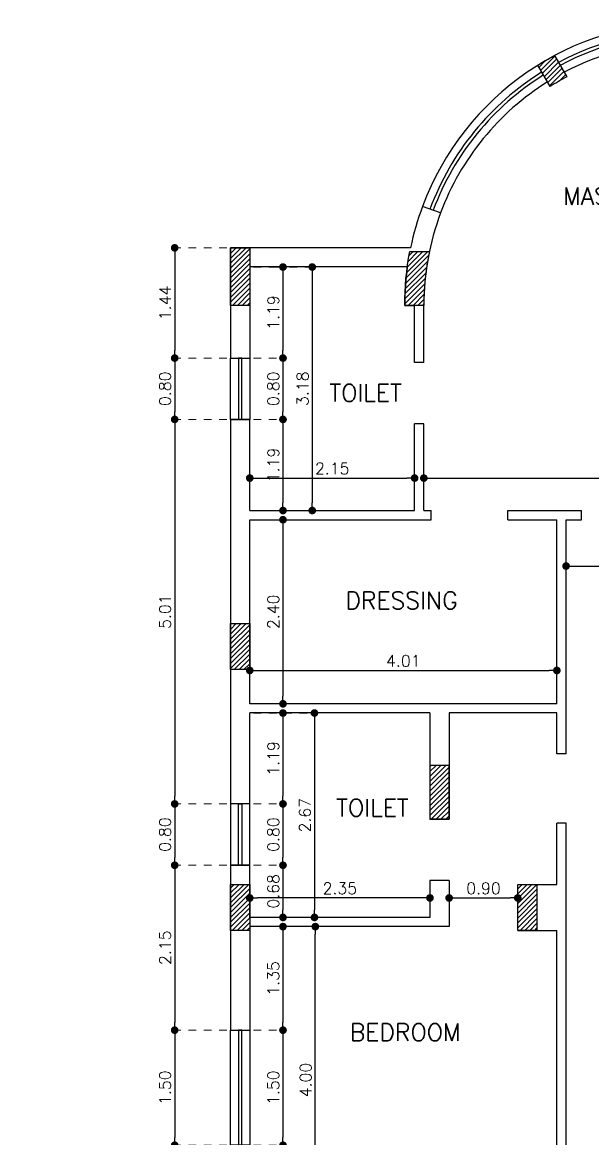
# Model space of a CAD drawing. Header units: metres. Extents: x 2217 to 2595, y -381 to -273.
# Drawn here: x 2298.46 to 2305.9, y -356.25 to -341.69 of the extents above; entities that cross this region are included whole.
import ezdxf

# ---------------------------------------------------------------- set-up
doc = ezdxf.new("R2010")
doc.units = ezdxf.units.M
doc.header["$LTSCALE"] = 0.5
doc.header["$MEASUREMENT"] = 0
doc.header["$PDMODE"] = 3
doc.header["$PDSIZE"] = -1
doc.linetypes.add('DOT2', pattern=[0.125, 0, -0.125])
for name, color, linetype in [('A-COL', 11, 'Continuous'), ('A-COLH', 1, 'Continuous'), ('A-EDM', 3, 'Continuous'), ('A-LVL', 4, 'Continuous'), ('A-WIN', 132, 'Continuous'), ('ceramic', 6, 'Continuous')]:
    doc.layers.add(name, color=color, linetype=linetype)
doc.layers.add('A-Wall', color=7, linetype='Continuous', lineweight=30)
doc.styles.add('ROMANS', font='romans.shx')
doc.dimstyles.new('dim50', dxfattribs={"dimscale": 50, "dimtxt": 0.003, "dimasz": 0.002, "dimexe": 0.001, "dimexo": 0.001, "dimgap": 0.001, "dimtad": 1, "dimzin": 0, "dimdsep": 46, "dimtxsty": 'ROMANS', "dimblk": 'DOT', "dimcen": 0, "dimclrd": 5, "dimclre": 1, "dimclrt": 7, "dimadec": 0, "dimazin": 0, "dimtfac": 1, "dimtix": 1, "dimtmove": 2, "dimatfit": 3, "dimldrblk": 'DTICK', "dimfxl": 1, "dimtolj": 1, "dimtzin": 0, "dimlwe": 20, "dimarcsym": 0})
pattern_1 = [(45, (-745.896474, -1998.83578), (-0.0318198052, 0.0318198052), [])]

# ---------------------------------------------------------------- blocks, each defined once
blk = doc.blocks.new('A$C2b1ffe9e')
at = {"layer": 'A-COLH', "ltscale": 0.5}
h = blk.add_hatch(dxfattribs=at)
h.set_pattern_fill('ANSI31', color=256, scale=0.36)
h.set_pattern_definition(pattern_1)
edge = h.paths.add_edge_path()
edge.add_arc((5.995, 12.289), 3.44, 117.9176, 122.0824)
edge.add_line((4.168, 15.204), (4.008, 15.481))
edge.add_arc((5.995, 12.289), 3.76, 118.0949, 121.9051, ccw=False)
edge.add_line((4.224, 15.606), (4.384, 15.329))
h = blk.add_hatch(dxfattribs=at)
h.set_pattern_fill('ANSI31', color=256, scale=0.36)
h.set_pattern_definition(pattern_1)
h.paths.add_polyline_path([(0, 13.1), (0.25, 13.1), (0.25, 12.35), (0, 12.35)])
h = blk.add_hatch(dxfattribs=at)
h.set_pattern_fill('ANSI31', color=256, scale=0.36)
h.set_pattern_definition(pattern_1)
edge = h.paths.add_edge_path()
edge.add_line((2.52, 12.35), (2.27, 12.35))
edge.add_arc((5.96, 12.35), 3.69, 169.0646, 180, ccw=False)
edge.add_line((2.337, 13.05), (2.592, 13.05))
edge.add_arc((5.96, 12.35), 3.44, 168.259, 180)
h = blk.add_hatch(dxfattribs=at)
h.set_pattern_fill('ANSI31', color=256, scale=0.36)
h.set_pattern_definition(pattern_1)
h.paths.add_polyline_path([(0, 8.2), (0.25, 8.2), (0.25, 7.6), (0, 7.6)])
h = blk.add_hatch(dxfattribs=at)
h.set_pattern_fill('ANSI31', color=256, scale=0.36)
h.set_pattern_definition(pattern_1)
h.paths.add_polyline_path([(2.85, 6.35), (2.6, 6.35), (2.6, 5.65), (2.85, 5.65)])
h = blk.add_hatch(dxfattribs=at)
h.set_pattern_fill('ANSI31', color=256, scale=0.36)
h.set_pattern_definition(pattern_1)
h.paths.add_polyline_path([(0, 4.8), (0.25, 4.8), (0.25, 4.2), (0, 4.2)])
h = blk.add_hatch(dxfattribs=at)
h.set_pattern_fill('ANSI31', color=256, scale=0.36)
h.set_pattern_definition(pattern_1)
h.paths.add_polyline_path([(3.745, 4.8), (3.995, 4.8), (3.995, 4.2), (3.745, 4.2)])
at = {"layer": 'A-COL', "ltscale": 0.5}
for points in [[(4.384, 15.329, 0.018175), (4.168, 15.204), (4.008, 15.481, -0.016627), (4.224, 15.606)], [(2.52, 12.35), (2.27, 12.35, -0.047751), (2.337, 13.05), (2.592, 13.05, 0.051275)]]:
    blk.add_lwpolyline(points, format="xyb", close=True, dxfattribs=at)
for points in [[(0, 13.1), (0.25, 13.1), (0.25, 12.35), (0, 12.35)], [(0, 8.2), (0.25, 8.2), (0.25, 7.6), (0, 7.6)], [(2.6, 5.65), (2.85, 5.65), (2.85, 5.8), (2.85, 6.35), (2.6, 6.35)], [(0, 4.8), (0.25, 4.8), (0.25, 4.2), (0, 4.2)], [(3.745, 4.8), (3.995, 4.8), (3.995, 4.2), (3.745, 4.2)]]:
    blk.add_lwpolyline(points, close=True, dxfattribs=at)
blk = doc.blocks.new('_Dot')
at = {"color": 0, "linetype": 'ByBlock', "lineweight": -2}
blk.add_line((-0.5, 0), (-1, 0), dxfattribs=at)
at = {"color": 0, "linetype": 'ByBlock', "const_width": 0.5}
blk.add_lwpolyline([(-0.25, 0, 1), (0.25, 0, 1)], format="xyb", close=True, dxfattribs=at)
blk = doc.blocks.new('*D164')
at = {"layer": 'A-EDM', "color": 1, "linetype": 'DOT2', "lineweight": 20, "ltscale": 0.5, "transparency": 16777216}
for p, q in [((2301.477, -351.882), (2301.91, -351.882)), ((2301.477, -352.682), (2301.91, -352.682))]:
    blk.add_line(p, q, dxfattribs=at)
at = {"layer": 'A-EDM', "color": 5, "lineweight": -2, "ltscale": 0.5, "transparency": 16777216}
blk.add_line((2301.86, -351.982), (2301.86, -352.582), dxfattribs=at)
at = {"layer": 'DEFPOINTS', "color": 0, "ltscale": 0.5, "transparency": 16777216}
for p in [(2301.427, -351.882), (2301.427, -352.682), (2301.86, -352.682)]:
    blk.add_point(p, dxfattribs=at)
at = {"layer": 'A-EDM', "color": 5, "lineweight": -2, "ltscale": 0.5, "transparency": 16777216, "xscale": 0.1, "yscale": 0.1, "zscale": 0.1}
for p, rotation in [((2301.86, -351.882), 90), ((2301.86, -352.682), 270)]:
    blk.add_blockref('_Dot', p, dxfattribs=dict(at, rotation=rotation))
at = {"layer": 'A-EDM', "color": 7, "ltscale": 0.5, "transparency": 16777216, "insert": (2301.735, -352.282), "char_height": 0.15, "attachment_point": 5, "rotation": 90, "style": 'ROMANS'}
blk.add_mtext('\\A1;0.80', dxfattribs=at)
blk = doc.blocks.new('DTICK')
for p, q in [((-1.21, 0), (1.21, 0)), ((0, 1.21), (0, -1.21))]:
    blk.add_line(p, q)
at = {"color": 3}
blk.add_line((-0.63, -0.63), (0.63, 0.63), dxfattribs=at)
blk = doc.blocks.new('*D165')
at = {"layer": 'A-EDM', "color": 1, "linetype": 'DOT2', "lineweight": 20, "ltscale": 0.5, "transparency": 16777216}
for p, q in [((2301.427, -353.312), (2301.427, -353.058)), ((2303.777, -353.312), (2303.777, -353.058))]:
    blk.add_line(p, q, dxfattribs=at)
at = {"layer": 'A-EDM', "color": 5, "lineweight": -2, "ltscale": 0.5, "transparency": 16777216}
blk.add_line((2303.677, -353.108), (2301.527, -353.108), dxfattribs=at)
at = {"layer": 'DEFPOINTS', "color": 0, "ltscale": 0.5, "transparency": 16777216}
for p in [(2301.427, -353.108), (2301.427, -353.362), (2303.777, -353.362)]:
    blk.add_point(p, dxfattribs=at)
at = {"layer": 'A-EDM', "color": 5, "lineweight": -2, "ltscale": 0.5, "transparency": 16777216, "xscale": 0.1, "yscale": 0.1, "zscale": 0.1, "rotation": 180}
blk.add_blockref('_Dot', (2301.427, -353.108), dxfattribs=at)
at = {"layer": 'A-EDM', "color": 5, "lineweight": -2, "ltscale": 0.5, "transparency": 16777216, "xscale": 0.1, "yscale": 0.1, "zscale": 0.1}
blk.add_blockref('_Dot', (2303.777, -353.108), dxfattribs=at)
at = {"layer": 'A-EDM', "color": 7, "ltscale": 0.5, "transparency": 16777216, "insert": (2302.602, -352.983), "char_height": 0.15, "attachment_point": 5, "style": 'ROMANS'}
blk.add_mtext('\\A1;2.35', dxfattribs=at)
blk = doc.blocks.new('*D166')
at = {"layer": 'A-EDM', "color": 5, "lineweight": -2, "ltscale": 0.5, "transparency": 16777216}
blk.add_line((2304.127, -353.108), (2304.822, -353.108), dxfattribs=at)
at = {"layer": 'DEFPOINTS', "color": 0, "ltscale": 0.5, "transparency": 16777216}
for p in [(2304.027, -353.108), (2304.922, -353.108), (2304.922, -353.108)]:
    blk.add_point(p, dxfattribs=at)
at = {"layer": 'A-EDM', "color": 5, "lineweight": -2, "ltscale": 0.5, "transparency": 16777216, "xscale": 0.1, "yscale": 0.1, "zscale": 0.1, "rotation": 180}
blk.add_blockref('_Dot', (2304.027, -353.108), dxfattribs=at)
at = {"layer": 'A-EDM', "color": 5, "lineweight": -2, "ltscale": 0.5, "transparency": 16777216, "xscale": 0.1, "yscale": 0.1, "zscale": 0.1}
blk.add_blockref('_Dot', (2304.922, -353.108), dxfattribs=at)
at = {"layer": 'A-EDM', "color": 7, "ltscale": 0.5, "transparency": 16777216, "insert": (2304.475, -352.983), "char_height": 0.15, "attachment_point": 5, "style": 'ROMANS'}
blk.add_mtext('\\A1;0.90', dxfattribs=at)
blk = doc.blocks.new('*D167')
at = {"layer": 'A-EDM', "color": 1, "linetype": 'DOT2', "lineweight": 20, "ltscale": 0.5, "transparency": 16777216}
for p, q in [((2301.477, -353.482), (2301.91, -353.482)), ((2301.477, -354.832), (2301.91, -354.832))]:
    blk.add_line(p, q, dxfattribs=at)
at = {"layer": 'A-EDM', "color": 5, "lineweight": -2, "ltscale": 0.5, "transparency": 16777216}
blk.add_line((2301.86, -353.582), (2301.86, -354.732), dxfattribs=at)
at = {"layer": 'DEFPOINTS', "color": 0, "ltscale": 0.5, "transparency": 16777216}
for p in [(2301.427, -353.482), (2301.427, -354.832), (2301.86, -354.832)]:
    blk.add_point(p, dxfattribs=at)
at = {"layer": 'A-EDM', "color": 5, "lineweight": -2, "ltscale": 0.5, "transparency": 16777216, "xscale": 0.1, "yscale": 0.1, "zscale": 0.1}
for p, rotation in [((2301.86, -353.482), 90), ((2301.86, -354.832), 270)]:
    blk.add_blockref('_Dot', p, dxfattribs=dict(at, rotation=rotation))
at = {"layer": 'A-EDM', "color": 7, "ltscale": 0.5, "transparency": 16777216, "insert": (2301.735, -354.157), "char_height": 0.15, "attachment_point": 5, "rotation": 90, "style": 'ROMANS'}
blk.add_mtext('\\A1;1.35', dxfattribs=at)
blk = doc.blocks.new('*D169')
at = {"layer": 'A-EDM', "color": 1, "linetype": 'DOT2', "lineweight": 20, "ltscale": 0.5, "transparency": 16777216}
for p, q in [((2301.477, -348.177), (2301.91, -348.177)), ((2301.477, -350.577), (2301.91, -350.577))]:
    blk.add_line(p, q, dxfattribs=at)
at = {"layer": 'A-EDM', "color": 5, "lineweight": -2, "ltscale": 0.5, "transparency": 16777216}
blk.add_line((2301.86, -348.277), (2301.86, -350.477), dxfattribs=at)
at = {"layer": 'DEFPOINTS', "color": 0, "ltscale": 0.5, "transparency": 16777216}
for p in [(2301.427, -348.177), (2301.427, -350.577), (2301.86, -350.577)]:
    blk.add_point(p, dxfattribs=at)
at = {"layer": 'A-EDM', "color": 5, "lineweight": -2, "ltscale": 0.5, "transparency": 16777216, "xscale": 0.1, "yscale": 0.1, "zscale": 0.1}
for p, rotation in [((2301.86, -348.177), 90), ((2301.86, -350.577), 270)]:
    blk.add_blockref('_Dot', p, dxfattribs=dict(at, rotation=rotation))
at = {"layer": 'A-EDM', "color": 7, "ltscale": 0.5, "transparency": 16777216, "insert": (2301.735, -349.377), "char_height": 0.15, "attachment_point": 5, "rotation": 90, "style": 'ROMANS'}
blk.add_mtext('\\A1;2.40', dxfattribs=at)
blk = doc.blocks.new('*D170')
at = {"layer": 'A-EDM', "color": 1, "linetype": 'DOT2', "lineweight": 20, "ltscale": 0.5, "transparency": 16777216}
for p, q in [((2301.477, -344.882), (2301.91, -344.882)), ((2301.477, -346.069), (2301.91, -346.069))]:
    blk.add_line(p, q, dxfattribs=at)
at = {"layer": 'A-EDM', "color": 5, "lineweight": -2, "ltscale": 0.5, "transparency": 16777216}
blk.add_line((2301.86, -344.982), (2301.86, -345.969), dxfattribs=at)
at = {"layer": 'DEFPOINTS', "color": 0, "ltscale": 0.5, "transparency": 16777216}
for p in [(2301.427, -344.882), (2301.427, -346.069), (2301.86, -346.069)]:
    blk.add_point(p, dxfattribs=at)
at = {"layer": 'A-EDM', "color": 5, "lineweight": -2, "ltscale": 0.5, "transparency": 16777216, "xscale": 0.1, "yscale": 0.1, "zscale": 0.1}
for p, rotation in [((2301.86, -344.882), 90), ((2301.86, -346.069), 270)]:
    blk.add_blockref('_Dot', p, dxfattribs=dict(at, rotation=rotation))
at = {"layer": 'A-EDM', "color": 7, "ltscale": 0.5, "transparency": 16777216, "insert": (2301.735, -345.475), "char_height": 0.15, "attachment_point": 5, "rotation": 90, "style": 'ROMANS'}
blk.add_mtext('\\A1;1.19', dxfattribs=at)
blk = doc.blocks.new('*D171')
at = {"layer": 'A-EDM', "color": 1, "linetype": 'DOT2', "lineweight": 20, "ltscale": 0.5, "transparency": 16777216}
for p, q in [((2301.427, -348.007), (2301.427, -347.584)), ((2303.577, -348.007), (2303.577, -347.584))]:
    blk.add_line(p, q, dxfattribs=at)
at = {"layer": 'A-EDM', "color": 5, "lineweight": -2, "ltscale": 0.5, "transparency": 16777216}
blk.add_line((2301.527, -347.634), (2303.477, -347.634), dxfattribs=at)
at = {"layer": 'DEFPOINTS', "color": 0, "ltscale": 0.5, "transparency": 16777216}
for p in [(2303.577, -347.634), (2301.427, -348.057), (2303.577, -348.057)]:
    blk.add_point(p, dxfattribs=at)
at = {"layer": 'A-EDM', "color": 5, "lineweight": -2, "ltscale": 0.5, "transparency": 16777216, "xscale": 0.1, "yscale": 0.1, "zscale": 0.1, "rotation": 180}
blk.add_blockref('_Dot', (2301.427, -347.634), dxfattribs=at)
at = {"layer": 'A-EDM', "color": 5, "lineweight": -2, "ltscale": 0.5, "transparency": 16777216, "xscale": 0.1, "yscale": 0.1, "zscale": 0.1}
blk.add_blockref('_Dot', (2303.577, -347.634), dxfattribs=at)
at = {"layer": 'A-EDM', "color": 7, "ltscale": 0.5, "transparency": 16777216, "insert": (2302.502, -347.509), "char_height": 0.15, "attachment_point": 5, "style": 'ROMANS'}
blk.add_mtext('\\A1;2.15', dxfattribs=at)
blk = doc.blocks.new('*D175')
at = {"layer": 'A-EDM', "color": 1, "linetype": 'DOT2', "lineweight": 20, "ltscale": 0.5, "transparency": 16777216}
for p, q in [((2301.427, -350.527), (2301.427, -350.092)), ((2305.432, -350.527), (2305.432, -350.092))]:
    blk.add_line(p, q, dxfattribs=at)
at = {"layer": 'A-EDM', "color": 5, "lineweight": -2, "ltscale": 0.5, "transparency": 16777216}
blk.add_line((2301.527, -350.142), (2305.332, -350.142), dxfattribs=at)
at = {"layer": 'DEFPOINTS', "color": 0, "ltscale": 0.5, "transparency": 16777216}
for p in [(2305.432, -350.142), (2301.427, -350.577), (2305.432, -350.577)]:
    blk.add_point(p, dxfattribs=at)
at = {"layer": 'A-EDM', "color": 5, "lineweight": -2, "ltscale": 0.5, "transparency": 16777216, "xscale": 0.1, "yscale": 0.1, "zscale": 0.1, "rotation": 180}
blk.add_blockref('_Dot', (2301.427, -350.142), dxfattribs=at)
at = {"layer": 'A-EDM', "color": 5, "lineweight": -2, "ltscale": 0.5, "transparency": 16777216, "xscale": 0.1, "yscale": 0.1, "zscale": 0.1}
blk.add_blockref('_Dot', (2305.432, -350.142), dxfattribs=at)
at = {"layer": 'A-EDM', "color": 7, "ltscale": 0.5, "transparency": 16777216, "insert": (2303.43, -350.017), "char_height": 0.15, "attachment_point": 5, "style": 'ROMANS'}
blk.add_mtext('\\A1;4.01', dxfattribs=at)
blk = doc.blocks.new('*D176')
at = {"layer": 'A-EDM', "color": 1, "linetype": 'DOT2', "lineweight": 20, "ltscale": 0.5, "transparency": 16777216}
for p, q in [((2301.477, -350.697), (2301.91, -350.697)), ((2301.477, -351.882), (2301.91, -351.882))]:
    blk.add_line(p, q, dxfattribs=at)
at = {"layer": 'A-EDM', "color": 5, "lineweight": -2, "ltscale": 0.5, "transparency": 16777216}
blk.add_line((2301.86, -350.797), (2301.86, -351.782), dxfattribs=at)
at = {"layer": 'DEFPOINTS', "color": 0, "ltscale": 0.5, "transparency": 16777216}
for p in [(2301.427, -350.697), (2301.427, -351.882), (2301.86, -351.882)]:
    blk.add_point(p, dxfattribs=at)
at = {"layer": 'A-EDM', "color": 5, "lineweight": -2, "ltscale": 0.5, "transparency": 16777216, "xscale": 0.1, "yscale": 0.1, "zscale": 0.1}
for p, rotation in [((2301.86, -350.697), 90), ((2301.86, -351.882), 270)]:
    blk.add_blockref('_Dot', p, dxfattribs=dict(at, rotation=rotation))
at = {"layer": 'A-EDM', "color": 7, "ltscale": 0.5, "transparency": 16777216, "insert": (2301.735, -351.289), "char_height": 0.15, "attachment_point": 5, "rotation": 90, "style": 'ROMANS'}
blk.add_mtext('\\A1;1.19', dxfattribs=at)
blk = doc.blocks.new('*D177')
at = {"layer": 'A-EDM', "color": 1, "linetype": 'DOT2', "lineweight": 20, "ltscale": 0.5, "transparency": 16777216}
for p, q in [((2301.477, -352.682), (2301.91, -352.682)), ((2301.477, -353.362), (2301.91, -353.362))]:
    blk.add_line(p, q, dxfattribs=at)
at = {"layer": 'A-EDM', "color": 5, "lineweight": -2, "ltscale": 0.5, "transparency": 16777216}
blk.add_line((2301.86, -352.782), (2301.86, -353.262), dxfattribs=at)
at = {"layer": 'DEFPOINTS', "color": 0, "ltscale": 0.5, "transparency": 16777216}
for p in [(2301.427, -352.682), (2301.427, -353.362), (2301.86, -353.362)]:
    blk.add_point(p, dxfattribs=at)
at = {"layer": 'A-EDM', "color": 5, "lineweight": -2, "ltscale": 0.5, "transparency": 16777216, "xscale": 0.1, "yscale": 0.1, "zscale": 0.1}
for p, rotation in [((2301.86, -352.682), 90), ((2301.86, -353.362), 270)]:
    blk.add_blockref('_Dot', p, dxfattribs=dict(at, rotation=rotation))
at = {"layer": 'A-EDM', "color": 7, "ltscale": 0.5, "transparency": 16777216, "insert": (2301.735, -353.022), "char_height": 0.15, "attachment_point": 5, "rotation": 90, "style": 'ROMANS'}
blk.add_mtext('\\A1;0.68', dxfattribs=at)
blk = doc.blocks.new('*D178')
at = {"layer": 'A-EDM', "color": 1, "linetype": 'DOT2', "lineweight": 20, "ltscale": 0.5, "transparency": 16777216}
for p, q in [((2301.477, -350.697), (2302.321, -350.697)), ((2301.477, -353.362), (2302.321, -353.362))]:
    blk.add_line(p, q, dxfattribs=at)
at = {"layer": 'A-EDM', "color": 5, "lineweight": -2, "ltscale": 0.5, "transparency": 16777216}
blk.add_line((2302.271, -350.797), (2302.271, -353.262), dxfattribs=at)
at = {"layer": 'DEFPOINTS', "color": 0, "ltscale": 0.5, "transparency": 16777216}
for p in [(2301.427, -350.697), (2301.427, -353.362), (2302.271, -353.362)]:
    blk.add_point(p, dxfattribs=at)
at = {"layer": 'A-EDM', "color": 5, "lineweight": -2, "ltscale": 0.5, "transparency": 16777216, "xscale": 0.1, "yscale": 0.1, "zscale": 0.1}
for p, rotation in [((2302.271, -350.697), 90), ((2302.271, -353.362), 270)]:
    blk.add_blockref('_Dot', p, dxfattribs=dict(at, rotation=rotation))
at = {"layer": 'A-EDM', "color": 7, "ltscale": 0.5, "transparency": 16777216, "insert": (2302.146, -352.029), "char_height": 0.15, "attachment_point": 5, "rotation": 90, "style": 'ROMANS'}
blk.add_mtext('\\A1;2.67', dxfattribs=at)
blk = doc.blocks.new('*D179')
at = {"layer": 'A-EDM', "color": 1, "linetype": 'DOT2', "lineweight": 20, "ltscale": 0.5, "transparency": 16777216}
for p, q in [((2301.477, -346.069), (2301.91, -346.069)), ((2301.477, -346.869), (2301.91, -346.869))]:
    blk.add_line(p, q, dxfattribs=at)
at = {"layer": 'A-EDM', "color": 5, "lineweight": -2, "ltscale": 0.5, "transparency": 16777216}
blk.add_line((2301.86, -346.169), (2301.86, -346.769), dxfattribs=at)
at = {"layer": 'DEFPOINTS', "color": 0, "ltscale": 0.5, "transparency": 16777216}
for p in [(2301.427, -346.069), (2301.427, -346.869), (2301.86, -346.869)]:
    blk.add_point(p, dxfattribs=at)
at = {"layer": 'A-EDM', "color": 5, "lineweight": -2, "ltscale": 0.5, "transparency": 16777216, "xscale": 0.1, "yscale": 0.1, "zscale": 0.1}
for p, rotation in [((2301.86, -346.069), 90), ((2301.86, -346.869), 270)]:
    blk.add_blockref('_Dot', p, dxfattribs=dict(at, rotation=rotation))
at = {"layer": 'A-EDM', "color": 7, "ltscale": 0.5, "transparency": 16777216, "insert": (2301.735, -346.469), "char_height": 0.15, "attachment_point": 5, "rotation": 90, "style": 'ROMANS'}
blk.add_mtext('\\A1;0.80', dxfattribs=at)
blk = doc.blocks.new('*D180')
at = {"layer": 'A-EDM', "color": 1, "linetype": 'DOT2', "lineweight": 20, "ltscale": 0.5, "transparency": 16777216}
for p, q in [((2301.477, -346.869), (2301.91, -346.869)), ((2301.477, -348.057), (2301.91, -348.057))]:
    blk.add_line(p, q, dxfattribs=at)
at = {"layer": 'A-EDM', "color": 5, "lineweight": -2, "ltscale": 0.5, "transparency": 16777216}
blk.add_line((2301.86, -346.969), (2301.86, -347.957), dxfattribs=at)
at = {"layer": 'DEFPOINTS', "color": 0, "ltscale": 0.5, "transparency": 16777216}
for p in [(2301.427, -346.869), (2301.427, -348.057), (2301.86, -348.057)]:
    blk.add_point(p, dxfattribs=at)
at = {"layer": 'A-EDM', "color": 5, "lineweight": -2, "ltscale": 0.5, "transparency": 16777216, "xscale": 0.1, "yscale": 0.1, "zscale": 0.1}
for p, rotation in [((2301.86, -346.869), 90), ((2301.86, -348.057), 270)]:
    blk.add_blockref('_Dot', p, dxfattribs=dict(at, rotation=rotation))
at = {"layer": 'A-EDM', "color": 7, "ltscale": 0.5, "transparency": 16777216, "insert": (2301.735, -347.463), "char_height": 0.15, "attachment_point": 5, "rotation": 90, "style": 'ROMANS'}
blk.add_mtext('\\A1;1.19', dxfattribs=at)
blk = doc.blocks.new('*D181')
at = {"layer": 'A-EDM', "color": 1, "linetype": 'DOT2', "lineweight": 20, "ltscale": 0.5, "transparency": 16777216}
for p, q in [((2301.744, -344.882), (2302.292, -344.882)), ((2301.744, -348.057), (2302.292, -348.057))]:
    blk.add_line(p, q, dxfattribs=at)
at = {"layer": 'A-EDM', "color": 5, "lineweight": -2, "ltscale": 0.5, "transparency": 16777216}
blk.add_line((2302.242, -344.982), (2302.242, -347.957), dxfattribs=at)
at = {"layer": 'DEFPOINTS', "color": 0, "ltscale": 0.5, "transparency": 16777216}
for p in [(2301.694, -344.882), (2301.694, -348.057), (2302.242, -348.057)]:
    blk.add_point(p, dxfattribs=at)
at = {"layer": 'A-EDM', "color": 5, "lineweight": -2, "ltscale": 0.5, "transparency": 16777216, "xscale": 0.1, "yscale": 0.1, "zscale": 0.1}
for p, rotation in [((2302.242, -344.882), 90), ((2302.242, -348.057), 270)]:
    blk.add_blockref('_Dot', p, dxfattribs=dict(at, rotation=rotation))
at = {"layer": 'A-EDM', "color": 7, "ltscale": 0.5, "transparency": 16777216, "insert": (2302.117, -346.469), "char_height": 0.15, "attachment_point": 5, "rotation": 90, "style": 'ROMANS'}
blk.add_mtext('\\A1;3.18', dxfattribs=at)
blk = doc.blocks.new('*D182')
at = {"layer": 'A-EDM', "color": 1, "linetype": 'DOT2', "lineweight": 20, "ltscale": 0.5, "transparency": 16777216}
for p, q in [((2301.477, -354.832), (2301.91, -354.832)), ((2301.477, -356.332), (2301.91, -356.332))]:
    blk.add_line(p, q, dxfattribs=at)
at = {"layer": 'A-EDM', "color": 5, "lineweight": -2, "ltscale": 0.5, "transparency": 16777216}
blk.add_line((2301.86, -354.932), (2301.86, -356.232), dxfattribs=at)
at = {"layer": 'DEFPOINTS', "color": 0, "ltscale": 0.5, "transparency": 16777216}
for p in [(2301.427, -354.832), (2301.427, -356.332), (2301.86, -356.332)]:
    blk.add_point(p, dxfattribs=at)
at = {"layer": 'A-EDM', "color": 5, "lineweight": -2, "ltscale": 0.5, "transparency": 16777216, "xscale": 0.1, "yscale": 0.1, "zscale": 0.1}
for p, rotation in [((2301.86, -354.832), 90), ((2301.86, -356.332), 270)]:
    blk.add_blockref('_Dot', p, dxfattribs=dict(at, rotation=rotation))
at = {"layer": 'A-EDM', "color": 7, "ltscale": 0.5, "transparency": 16777216, "insert": (2301.735, -355.582), "char_height": 0.15, "attachment_point": 5, "rotation": 90, "style": 'ROMANS'}
blk.add_mtext('\\A1;1.50', dxfattribs=at)
blk = doc.blocks.new('*D184')
at = {"layer": 'A-EDM', "color": 5, "lineweight": -2, "ltscale": 0.5, "transparency": 16777216}
blk.add_line((2302.282, -357.382), (2302.282, -353.582), dxfattribs=at)
at = {"layer": 'DEFPOINTS', "color": 0, "ltscale": 0.5, "transparency": 16777216}
for p in [(2302.282, -353.482), (2302.282, -353.482), (2302.282, -357.482)]:
    blk.add_point(p, dxfattribs=at)
at = {"layer": 'A-EDM', "color": 5, "lineweight": -2, "ltscale": 0.5, "transparency": 16777216, "xscale": 0.1, "yscale": 0.1, "zscale": 0.1}
for p, rotation in [((2302.282, -353.482), 90), ((2302.282, -357.482), 270)]:
    blk.add_blockref('_Dot', p, dxfattribs=dict(at, rotation=rotation))
at = {"layer": 'A-EDM', "color": 7, "ltscale": 0.5, "transparency": 16777216, "insert": (2302.157, -355.482), "char_height": 0.15, "attachment_point": 5, "rotation": 90, "style": 'ROMANS'}
blk.add_mtext('\\A1;4.00', dxfattribs=at)
blk = doc.blocks.new('*D190')
at = {"layer": 'A-EDM', "color": 1, "linetype": 'DOT2', "lineweight": 20, "ltscale": 0.5, "transparency": 16777216}
for p, q in [((2303.697, -347.541), (2303.697, -347.684)), ((2313.057, -347.541), (2313.057, -347.684))]:
    blk.add_line(p, q, dxfattribs=at)
at = {"layer": 'A-EDM', "color": 5, "lineweight": -2, "ltscale": 0.5, "transparency": 16777216}
blk.add_line((2303.797, -347.634), (2312.957, -347.634), dxfattribs=at)
at = {"layer": 'DEFPOINTS', "color": 0, "ltscale": 0.5, "transparency": 16777216}
for p in [(2303.697, -347.491), (2313.057, -347.491), (2313.057, -347.634)]:
    blk.add_point(p, dxfattribs=at)
at = {"layer": 'A-EDM', "color": 5, "lineweight": -2, "ltscale": 0.5, "transparency": 16777216, "xscale": 0.1, "yscale": 0.1, "zscale": 0.1, "rotation": 180}
blk.add_blockref('_Dot', (2303.697, -347.634), dxfattribs=at)
at = {"layer": 'A-EDM', "color": 5, "lineweight": -2, "ltscale": 0.5, "transparency": 16777216, "xscale": 0.1, "yscale": 0.1, "zscale": 0.1}
blk.add_blockref('_Dot', (2313.057, -347.634), dxfattribs=at)
at = {"layer": 'A-EDM', "color": 7, "ltscale": 0.5, "transparency": 16777216, "insert": (2308.377, -347.509), "char_height": 0.15, "attachment_point": 5, "style": 'ROMANS'}
blk.add_mtext('\\A1;9.36', dxfattribs=at)
blk = doc.blocks.new('*D191')
at = {"layer": 'A-EDM', "color": 1, "linetype": 'DOT2', "lineweight": 20, "ltscale": 0.5, "transparency": 16777216}
for p, q in [((2301.127, -344.632), (2300.398, -344.632)), ((2301.127, -346.069), (2300.398, -346.069))]:
    blk.add_line(p, q, dxfattribs=at)
at = {"layer": 'A-EDM', "color": 5, "lineweight": -2, "ltscale": 0.5, "transparency": 16777216}
blk.add_line((2300.448, -344.732), (2300.448, -345.969), dxfattribs=at)
at = {"layer": 'DEFPOINTS', "color": 0, "ltscale": 0.5, "transparency": 16777216}
for p in [(2301.177, -344.632), (2300.448, -346.069), (2301.177, -346.069)]:
    blk.add_point(p, dxfattribs=at)
at = {"layer": 'A-EDM', "color": 5, "lineweight": -2, "ltscale": 0.5, "transparency": 16777216, "xscale": 0.1, "yscale": 0.1, "zscale": 0.1}
for p, rotation in [((2300.448, -344.632), 90), ((2300.448, -346.069), 270)]:
    blk.add_blockref('_Dot', p, dxfattribs=dict(at, rotation=rotation))
at = {"layer": 'A-EDM', "color": 7, "ltscale": 0.5, "transparency": 16777216, "insert": (2300.323, -345.35), "char_height": 0.15, "attachment_point": 5, "rotation": 90, "style": 'ROMANS'}
blk.add_mtext('\\A1;1.44', dxfattribs=at)
blk = doc.blocks.new('*D192')
at = {"layer": 'A-EDM', "color": 1, "linetype": 'DOT2', "lineweight": 20, "ltscale": 0.5, "transparency": 16777216}
for p, q in [((2301.127, -346.069), (2300.398, -346.069)), ((2301.127, -346.869), (2300.398, -346.869))]:
    blk.add_line(p, q, dxfattribs=at)
at = {"layer": 'A-EDM', "color": 5, "lineweight": -2, "ltscale": 0.5, "transparency": 16777216}
blk.add_line((2300.448, -346.169), (2300.448, -346.769), dxfattribs=at)
at = {"layer": 'DEFPOINTS', "color": 0, "ltscale": 0.5, "transparency": 16777216}
for p in [(2301.177, -346.069), (2300.448, -346.869), (2301.177, -346.869)]:
    blk.add_point(p, dxfattribs=at)
at = {"layer": 'A-EDM', "color": 5, "lineweight": -2, "ltscale": 0.5, "transparency": 16777216, "xscale": 0.1, "yscale": 0.1, "zscale": 0.1}
for p, rotation in [((2300.448, -346.069), 90), ((2300.448, -346.869), 270)]:
    blk.add_blockref('_Dot', p, dxfattribs=dict(at, rotation=rotation))
at = {"layer": 'A-EDM', "color": 7, "ltscale": 0.5, "transparency": 16777216, "insert": (2300.323, -346.469), "char_height": 0.15, "attachment_point": 5, "rotation": 90, "style": 'ROMANS'}
blk.add_mtext('\\A1;0.80', dxfattribs=at)
blk = doc.blocks.new('*D193')
at = {"layer": 'A-EDM', "color": 1, "linetype": 'DOT2', "lineweight": 20, "ltscale": 0.5, "transparency": 16777216}
for p, q in [((2301.127, -346.869), (2300.398, -346.869)), ((2301.127, -351.882), (2300.398, -351.882))]:
    blk.add_line(p, q, dxfattribs=at)
at = {"layer": 'A-EDM', "color": 5, "lineweight": -2, "ltscale": 0.5, "transparency": 16777216}
blk.add_line((2300.448, -346.969), (2300.448, -351.782), dxfattribs=at)
at = {"layer": 'DEFPOINTS', "color": 0, "ltscale": 0.5, "transparency": 16777216}
for p in [(2301.177, -346.869), (2300.448, -351.882), (2301.177, -351.882)]:
    blk.add_point(p, dxfattribs=at)
at = {"layer": 'A-EDM', "color": 5, "lineweight": -2, "ltscale": 0.5, "transparency": 16777216, "xscale": 0.1, "yscale": 0.1, "zscale": 0.1}
for p, rotation in [((2300.448, -346.869), 90), ((2300.448, -351.882), 270)]:
    blk.add_blockref('_Dot', p, dxfattribs=dict(at, rotation=rotation))
at = {"layer": 'A-EDM', "color": 7, "ltscale": 0.5, "transparency": 16777216, "insert": (2300.323, -349.375), "char_height": 0.15, "attachment_point": 5, "rotation": 90, "style": 'ROMANS'}
blk.add_mtext('\\A1;5.01', dxfattribs=at)
blk = doc.blocks.new('*D194')
at = {"layer": 'A-EDM', "color": 1, "linetype": 'DOT2', "lineweight": 20, "ltscale": 0.5, "transparency": 16777216}
for p, q in [((2301.127, -351.882), (2300.398, -351.882)), ((2301.127, -352.682), (2300.398, -352.682))]:
    blk.add_line(p, q, dxfattribs=at)
at = {"layer": 'A-EDM', "color": 5, "lineweight": -2, "ltscale": 0.5, "transparency": 16777216}
blk.add_line((2300.448, -351.982), (2300.448, -352.582), dxfattribs=at)
at = {"layer": 'DEFPOINTS', "color": 0, "ltscale": 0.5, "transparency": 16777216}
for p in [(2301.177, -351.882), (2300.448, -352.682), (2301.177, -352.682)]:
    blk.add_point(p, dxfattribs=at)
at = {"layer": 'A-EDM', "color": 5, "lineweight": -2, "ltscale": 0.5, "transparency": 16777216, "xscale": 0.1, "yscale": 0.1, "zscale": 0.1}
for p, rotation in [((2300.448, -351.882), 90), ((2300.448, -352.682), 270)]:
    blk.add_blockref('_Dot', p, dxfattribs=dict(at, rotation=rotation))
at = {"layer": 'A-EDM', "color": 7, "ltscale": 0.5, "transparency": 16777216, "insert": (2300.323, -352.282), "char_height": 0.15, "attachment_point": 5, "rotation": 90, "style": 'ROMANS'}
blk.add_mtext('\\A1;0.80', dxfattribs=at)
blk = doc.blocks.new('*D195')
at = {"layer": 'A-EDM', "color": 1, "linetype": 'DOT2', "lineweight": 20, "ltscale": 0.5, "transparency": 16777216}
for p, q in [((2301.127, -352.682), (2300.398, -352.682)), ((2301.127, -354.832), (2300.398, -354.832))]:
    blk.add_line(p, q, dxfattribs=at)
at = {"layer": 'A-EDM', "color": 5, "lineweight": -2, "ltscale": 0.5, "transparency": 16777216}
blk.add_line((2300.448, -352.782), (2300.448, -354.732), dxfattribs=at)
at = {"layer": 'DEFPOINTS', "color": 0, "ltscale": 0.5, "transparency": 16777216}
for p in [(2301.177, -352.682), (2300.448, -354.832), (2301.177, -354.832)]:
    blk.add_point(p, dxfattribs=at)
at = {"layer": 'A-EDM', "color": 5, "lineweight": -2, "ltscale": 0.5, "transparency": 16777216, "xscale": 0.1, "yscale": 0.1, "zscale": 0.1}
for p, rotation in [((2300.448, -352.682), 90), ((2300.448, -354.832), 270)]:
    blk.add_blockref('_Dot', p, dxfattribs=dict(at, rotation=rotation))
at = {"layer": 'A-EDM', "color": 7, "ltscale": 0.5, "transparency": 16777216, "insert": (2300.323, -353.757), "char_height": 0.15, "attachment_point": 5, "rotation": 90, "style": 'ROMANS'}
blk.add_mtext('\\A1;2.15', dxfattribs=at)
blk = doc.blocks.new('*D196')
at = {"layer": 'A-EDM', "color": 1, "linetype": 'DOT2', "lineweight": 20, "ltscale": 0.5, "transparency": 16777216}
for p, q in [((2301.127, -354.832), (2300.398, -354.832)), ((2301.127, -356.332), (2300.398, -356.332))]:
    blk.add_line(p, q, dxfattribs=at)
at = {"layer": 'A-EDM', "color": 5, "lineweight": -2, "ltscale": 0.5, "transparency": 16777216}
blk.add_line((2300.448, -354.932), (2300.448, -356.232), dxfattribs=at)
at = {"layer": 'DEFPOINTS', "color": 0, "ltscale": 0.5, "transparency": 16777216}
for p in [(2301.177, -354.832), (2300.448, -356.332), (2301.177, -356.332)]:
    blk.add_point(p, dxfattribs=at)
at = {"layer": 'A-EDM', "color": 5, "lineweight": -2, "ltscale": 0.5, "transparency": 16777216, "xscale": 0.1, "yscale": 0.1, "zscale": 0.1}
for p, rotation in [((2300.448, -354.832), 90), ((2300.448, -356.332), 270)]:
    blk.add_blockref('_Dot', p, dxfattribs=dict(at, rotation=rotation))
at = {"layer": 'A-EDM', "color": 7, "ltscale": 0.5, "transparency": 16777216, "insert": (2300.323, -355.582), "char_height": 0.15, "attachment_point": 5, "rotation": 90, "style": 'ROMANS'}
blk.add_mtext('\\A1;1.50', dxfattribs=at)
blk = doc.blocks.new('*D204')
at = {"layer": 'A-EDM', "color": 1, "linetype": 'DOT2', "lineweight": 20, "ltscale": 0.5, "transparency": 16777216}
for p, q in [((2305.552, -348.227), (2305.552, -348.831)), ((2313.057, -348.227), (2313.057, -348.831))]:
    blk.add_line(p, q, dxfattribs=at)
at = {"layer": 'A-EDM', "color": 5, "lineweight": -2, "ltscale": 0.5, "transparency": 16777216}
blk.add_line((2305.652, -348.781), (2312.957, -348.781), dxfattribs=at)
at = {"layer": 'DEFPOINTS', "color": 0, "ltscale": 0.5, "transparency": 16777216}
for p in [(2305.552, -348.177), (2313.057, -348.177), (2313.057, -348.781)]:
    blk.add_point(p, dxfattribs=at)
at = {"layer": 'A-EDM', "color": 5, "lineweight": -2, "ltscale": 0.5, "transparency": 16777216, "xscale": 0.1, "yscale": 0.1, "zscale": 0.1, "rotation": 180}
blk.add_blockref('_Dot', (2305.552, -348.781), dxfattribs=at)
at = {"layer": 'A-EDM', "color": 5, "lineweight": -2, "ltscale": 0.5, "transparency": 16777216, "xscale": 0.1, "yscale": 0.1, "zscale": 0.1}
blk.add_blockref('_Dot', (2313.057, -348.781), dxfattribs=at)
at = {"layer": 'A-EDM', "color": 7, "ltscale": 0.5, "transparency": 16777216, "insert": (2309.305, -348.656), "char_height": 0.15, "attachment_point": 5, "style": 'ROMANS'}
blk.add_mtext('\\A1;7.51', dxfattribs=at)
blk = doc.blocks.new('*D318')
at = {"layer": 'ceramic', "color": 1, "linetype": 'DOT2', "lineweight": 20, "ltscale": 0.5, "transparency": 16777216}
for p, q in [((2574.955, -348.554), (2574.953, -348.551)), ((2570.931, -352.655), (2570.928, -352.653)), ((2281.34, -354.884), (2281.075, -354.884)), ((2281.34, -356.162), (2281.075, -356.162))]:
    blk.add_line(p, q, dxfattribs=at)
at = {"layer": 'ceramic', "color": 5, "lineweight": -2, "ltscale": 0.5, "transparency": 16777216}
for p, q in [((2571.034, -352.616), (2574.918, -348.658)), ((2281.125, -354.984), (2281.125, -356.062))]:
    blk.add_line(p, q, dxfattribs=at)
at = {"layer": 'DEFPOINTS', "color": 0, "ltscale": 0.5, "transparency": 16777216}
for p in [(2574.988, -348.586), (2574.991, -348.589), (2570.966, -352.69), (2281.39, -354.884), (2281.125, -356.162), (2281.39, -356.162)]:
    blk.add_point(p, dxfattribs=at)
at = {"layer": 'ceramic', "color": 5, "lineweight": -2, "ltscale": 0.5, "transparency": 16777216, "xscale": 0.1, "yscale": 0.1, "zscale": 0.1}
for p, rotation in [((2574.988, -348.586), 45.54088658833057), ((2570.964, -352.688), 225.5408865883306), ((2281.125, -354.884), 90), ((2281.125, -356.162), 270)]:
    blk.add_blockref('_Dot', p, dxfattribs=dict(at, rotation=rotation))
at = {"layer": 'ceramic', "color": 7, "ltscale": 0.5, "transparency": 16777216, "char_height": 0.15, "attachment_point": 5, "style": 'ROMANS'}
for s, insert, rotation in [('\\A1;5.75', (2572.887, -350.55), 45.5409), ('\\A1;1.28', (2281, -355.523), 90)]:
    blk.add_mtext(s, dxfattribs=dict(at, insert=insert, rotation=rotation))

msp = doc.modelspace()

# ---------------------------------------------------------------- linework, layer by layer
at = {"layer": 'A-Wall', "ltscale": 0.5}
for p, q in [((2303.9152, -344.1769), (2303.6803, -344.0912)), ((2303.5244, -344.6316), (2301.1773, -344.6316)), ((2301.1773, -344.6316), (2301.1773, -346.0691)), ((2303.4814, -344.8816), (2301.4273, -344.8816)), ((2301.4273, -344.8816), (2301.4273, -346.0691)), ((2303.4473, -345.3816), (2303.5773, -345.3816)), ((2303.5773, -346.1273), (2303.5773, -345.3816)), ((2303.6973, -346.1273), (2303.6973, -345.3798)), ((2301.1773, -346.0691), (2301.4273, -346.0691)), ((2301.1773, -346.8691), (2301.1773, -351.8816)), ((2301.1773, -346.8691), (2301.4273, -346.8691)), ((2301.4273, -348.0566), (2301.4273, -346.8691)), ((2301.4273, -348.0566), (2303.5773, -348.0566)), ((2303.6973, -348.0566), (2303.7941, -348.0566)), ((2304.7941, -348.0566), (2305.7523, -348.0566)), ((2305.7523, -348.1766), (2305.7523, -348.0566)), ((2301.4273, -350.5766), (2301.4273, -348.1766)), ((2301.4273, -348.1766), (2303.7941, -348.1766)), ((2304.7941, -348.1766), (2305.4323, -348.1766)), ((2305.4323, -350.5766), (2305.4323, -348.1766)), ((2305.5523, -351.2309), (2305.5523, -348.1766)), ((2305.5523, -348.1766), (2305.7523, -348.1766)), ((2305.4323, -350.5766), (2301.4273, -350.5766)), ((2303.7773, -350.6966), (2301.4273, -350.6966)), ((2301.4273, -351.8816), (2301.4273, -350.6966)), ((2303.7773, -350.6966), (2303.7773, -352.0816)), ((2305.4323, -350.6966), (2304.0273, -350.6966)), ((2304.0273, -350.6966), (2304.0273, -352.0816)), ((2305.4323, -351.2309), (2305.4323, -350.6966)), ((2305.5523, -351.2309), (2305.4323, -351.2309)), ((2304.0273, -352.0816), (2303.7773, -352.0816)), ((2305.4323, -352.9316), (2305.4323, -352.1309)), ((2305.5523, -352.1309), (2305.4323, -352.1309)), ((2305.5523, -357.4816), (2305.5523, -352.1309)), ((2301.1773, -352.6816), (2301.1773, -354.8316)), ((2301.4273, -353.3616), (2301.4273, -352.6816)), ((2303.7773, -352.8816), (2303.7773, -353.3616)), ((2304.0273, -352.8816), (2303.7773, -352.8816)), ((2304.0273, -352.8816), (2304.0273, -353.4816)), ((2304.9223, -353.5316), (2304.9223, -352.9316)), ((2304.9223, -352.9316), (2305.4323, -352.9316)), ((2303.7773, -353.3616), (2301.4273, -353.3616)), ((2301.4273, -353.4816), (2301.4273, -354.8316)), ((2304.0273, -353.4816), (2301.4273, -353.4816)), ((2304.9223, -353.5316), (2305.4323, -353.5316)), ((2305.4323, -357.1816), (2305.4323, -353.5316)), ((2301.1773, -354.8316), (2301.4273, -354.8316))]:
    msp.add_line(p, q, dxfattribs=at)
at = {"layer": 'A-Wall'}
for p, q in [((2303.6973, -346.1273), (2303.5773, -346.1273)), ((2303.5773, -348.0548), (2303.5773, -346.9273)), ((2303.6973, -346.9273), (2303.5773, -346.9273)), ((2303.6973, -348.0548), (2303.6973, -346.9273)), ((2303.7941, -348.1766), (2303.7941, -348.0566)), ((2304.7941, -348.1766), (2304.7941, -348.0566)), ((2301.4273, -351.8816), (2301.1773, -351.8816)), ((2301.4273, -352.6816), (2301.1773, -352.6816))]:
    msp.add_line(p, q, dxfattribs=at)
at = {"layer": 'A-Wall', "ltscale": 0.5}
for radius, start, end in [(3.69, 159.53154, 168.2728), (3.44, 159.50055, 180), (3.69, 172.21239, 180)]:
    msp.add_arc((2307.1373, -345.3816), radius, start, end, dxfattribs=at)
at = {"layer": 'A-WIN'}
for points in [[(2301.1773, -346.8691), (2301.1773, -346.0691), (2301.4273, -346.0691), (2301.4273, -346.8691)], [(2301.2798, -346.0691), (2301.2798, -346.8691), (2301.3249, -346.8691), (2301.3249, -346.0691)], [(2301.1773, -351.8816), (2301.1773, -352.6816), (2301.4273, -352.6816), (2301.4273, -351.8816)], [(2301.2798, -352.6816), (2301.2798, -351.8816), (2301.3249, -351.8816), (2301.3249, -352.6816)], [(2301.1773, -356.3316), (2301.1773, -354.8316), (2301.4273, -354.8316), (2301.4273, -356.3316)], [(2301.2798, -354.8316), (2301.2798, -356.3316), (2301.3249, -356.3316), (2301.3249, -354.8316)]]:
    msp.add_lwpolyline(points, close=True, dxfattribs=at)
for radius, start, end in [(3.69, 19.61705, 159.53149), (3.5876, 61.99624, 118.00376), (3.5424, 62.0218, 117.9782), (3.44, 62.08226, 117.91774), (3.5876, 121.99673, 159.53149), (3.5424, 122.02219, 159.50055), (3.44, 122.08243, 159.50055)]:
    msp.add_arc((2307.1373, -345.3816), radius, start, end, dxfattribs=at)

# ---------------------------------------------------------------- block references
at = {"layer": 'A-COL', "ltscale": 0.5}
msp.add_blockref('A$C2b1ffe9e', (2301.1773, -357.7316), dxfattribs=at)

# ---------------------------------------------------------------- texts
at = {"layer": 'A-LVL', "color": 7, "style": 'ROMANS'}
for s, p in [('MASTER BEDROOM', (2305.5126, -344.0704)), ('TOILET', (2302.4645, -346.6354)), ('DRESSING', (2302.6743, -349.3417)), ('TOILET', (2302.554, -352.0447)), ('BEDROOM', (2302.7319, -354.9717))]:
    msp.add_text(s, height=0.225, dxfattribs=at).set_placement(p)

# ---------------------------------------------------------------- dimensions: what is measured, and where the dimension line sits
at = {"layer": 'A-EDM', "ltscale": 0.5}
for base, p1, p2, picture, middle in [((2300.4478, -346.0691), (2301.1773, -344.6316), (2301.1773, -346.0691), '*D191', (2300.3228, -345.3503)), ((2301.8601, -346.0691), (2301.4273, -344.8816), (2301.4273, -346.0691), '*D170', (2301.7351, -345.4753)), ((2302.2420424, -348.0565943), (2301.6936974, -344.8815942), (2301.6936975, -348.0565943), '*D181', (2302.1170424, -346.4690942)), ((2300.4478, -346.8691), (2301.1773, -346.0691), (2301.1773, -346.8691), '*D192', (2300.3228, -346.4691)), ((2301.8601, -346.8691), (2301.4273, -346.0691), (2301.4273, -346.8691), '*D179', (2301.7351, -346.4691)), ((2300.4478, -351.8816), (2301.1773, -346.8691), (2301.1773, -351.8816), '*D193', (2300.3228, -349.3753)), ((2301.8601, -348.0566), (2301.4273, -346.8691), (2301.4273, -348.0566), '*D180', (2301.7351, -347.4628)), ((2301.8601, -350.5766), (2301.4273, -348.1766), (2301.4273, -350.5766), '*D169', (2301.7351, -349.3766)), ((2301.8600642, -351.8815943), (2301.4273307, -350.6965942), (2301.4273305, -351.8815943), '*D176', (2301.7350642, -351.2890942)), ((2302.2713842833, -353.3615941718), (2301.4273304666, -350.6965941707), (2301.4273306651, -353.3615941718), '*D178', (2302.1463842833, -352.0290941713)), ((2300.4478, -352.6816), (2301.1773, -351.8816), (2301.1773, -352.6816), '*D194', (2300.3228, -352.2816)), ((2301.8601, -352.6816), (2301.4273, -351.8816), (2301.4273, -352.6816), '*D164', (2301.7351, -352.2816)), ((2300.4478, -354.8316), (2301.1773, -352.6816), (2301.1773, -354.8316), '*D195', (2300.3228, -353.7566)), ((2301.8601, -353.3616), (2301.4273, -352.6816), (2301.4273, -353.3616), '*D177', (2301.7351, -353.0216)), ((2301.8601, -354.8316), (2301.4273, -353.4816), (2301.4273, -354.8316), '*D167', (2301.7351, -354.1566)), ((2302.2823, -353.4816), (2302.2823, -357.4816), (2302.2823, -353.4816), '*D184', (2302.1573, -355.4816)), ((2300.4478, -356.3316), (2301.1773, -354.8316), (2301.1773, -356.3316), '*D196', (2300.3228, -355.5816)), ((2301.8601, -356.3316), (2301.4273, -354.8316), (2301.4273, -356.3316), '*D182', (2301.7351, -355.5816))]:
    dim = msp.add_linear_dim(base=base, p1=p1, p2=p2, angle=90, dimstyle='dim50', dxfattribs=at)
    dim.commit()
    dim.dimension.update_dxf_attribs({"geometry": picture, "text_midpoint": middle})
for base, p1, p2, picture, middle in [((2303.5773, -347.6341), (2301.4273, -348.0566), (2303.5773, -348.0566), '*D171', (2302.5023, -347.5091)), ((2313.0573, -347.6341), (2303.6973, -347.491), (2313.0573, -347.491), '*D190', (2308.3773, -347.5091)), ((2313.0573304676, -348.7808922408), (2305.5523304676, -348.1765942987), (2313.0573304676, -348.1765942987), '*D204', (2309.3048304676, -348.6558922408)), ((2305.4323304676, -350.1418772194), (2301.4273304666, -350.5765941707), (2305.4323304676, -350.5765941707), '*D175', (2303.4298304671, -350.0168772194)), ((2301.4273, -353.1078), (2303.7773, -353.3616), (2301.4273, -353.3616), '*D165', (2302.6023, -352.9828)), ((2304.922330468, -353.107794569), (2304.027330466, -353.107794571), (2304.922330468, -353.107794571), '*D166', (2304.474830467, -352.982794569))]:
    dim = msp.add_linear_dim(base=base, p1=p1, p2=p2, dimstyle='dim50', dxfattribs=at)
    dim.commit()
    dim.dimension.update_dxf_attribs({"geometry": picture, "text_midpoint": middle})
at = {"layer": 'ceramic', "ltscale": 0.5}
dim = msp.add_linear_dim(base=(2281.1253, -356.1616), p1=(2281.3898, -354.8843), p2=(2281.3898, -356.1616), angle=90, dimstyle='dim50', dxfattribs=at)
dim.commit()
dim.dimension.update_dxf_attribs({"geometry": '*D318', "text_midpoint": (2281.0003, -355.5229)})
dim = msp.add_aligned_dim(p1=(2570.9663, -352.6905), p2=(2574.9912, -348.5889), distance=0.0038, dimstyle='dim50', dxfattribs=at)
dim.commit()
dim.dimension.update_dxf_attribs({"geometry": '*D318', "text_midpoint": (2572.8868, -350.5495)})

doc.saveas('drawing.dxf')
